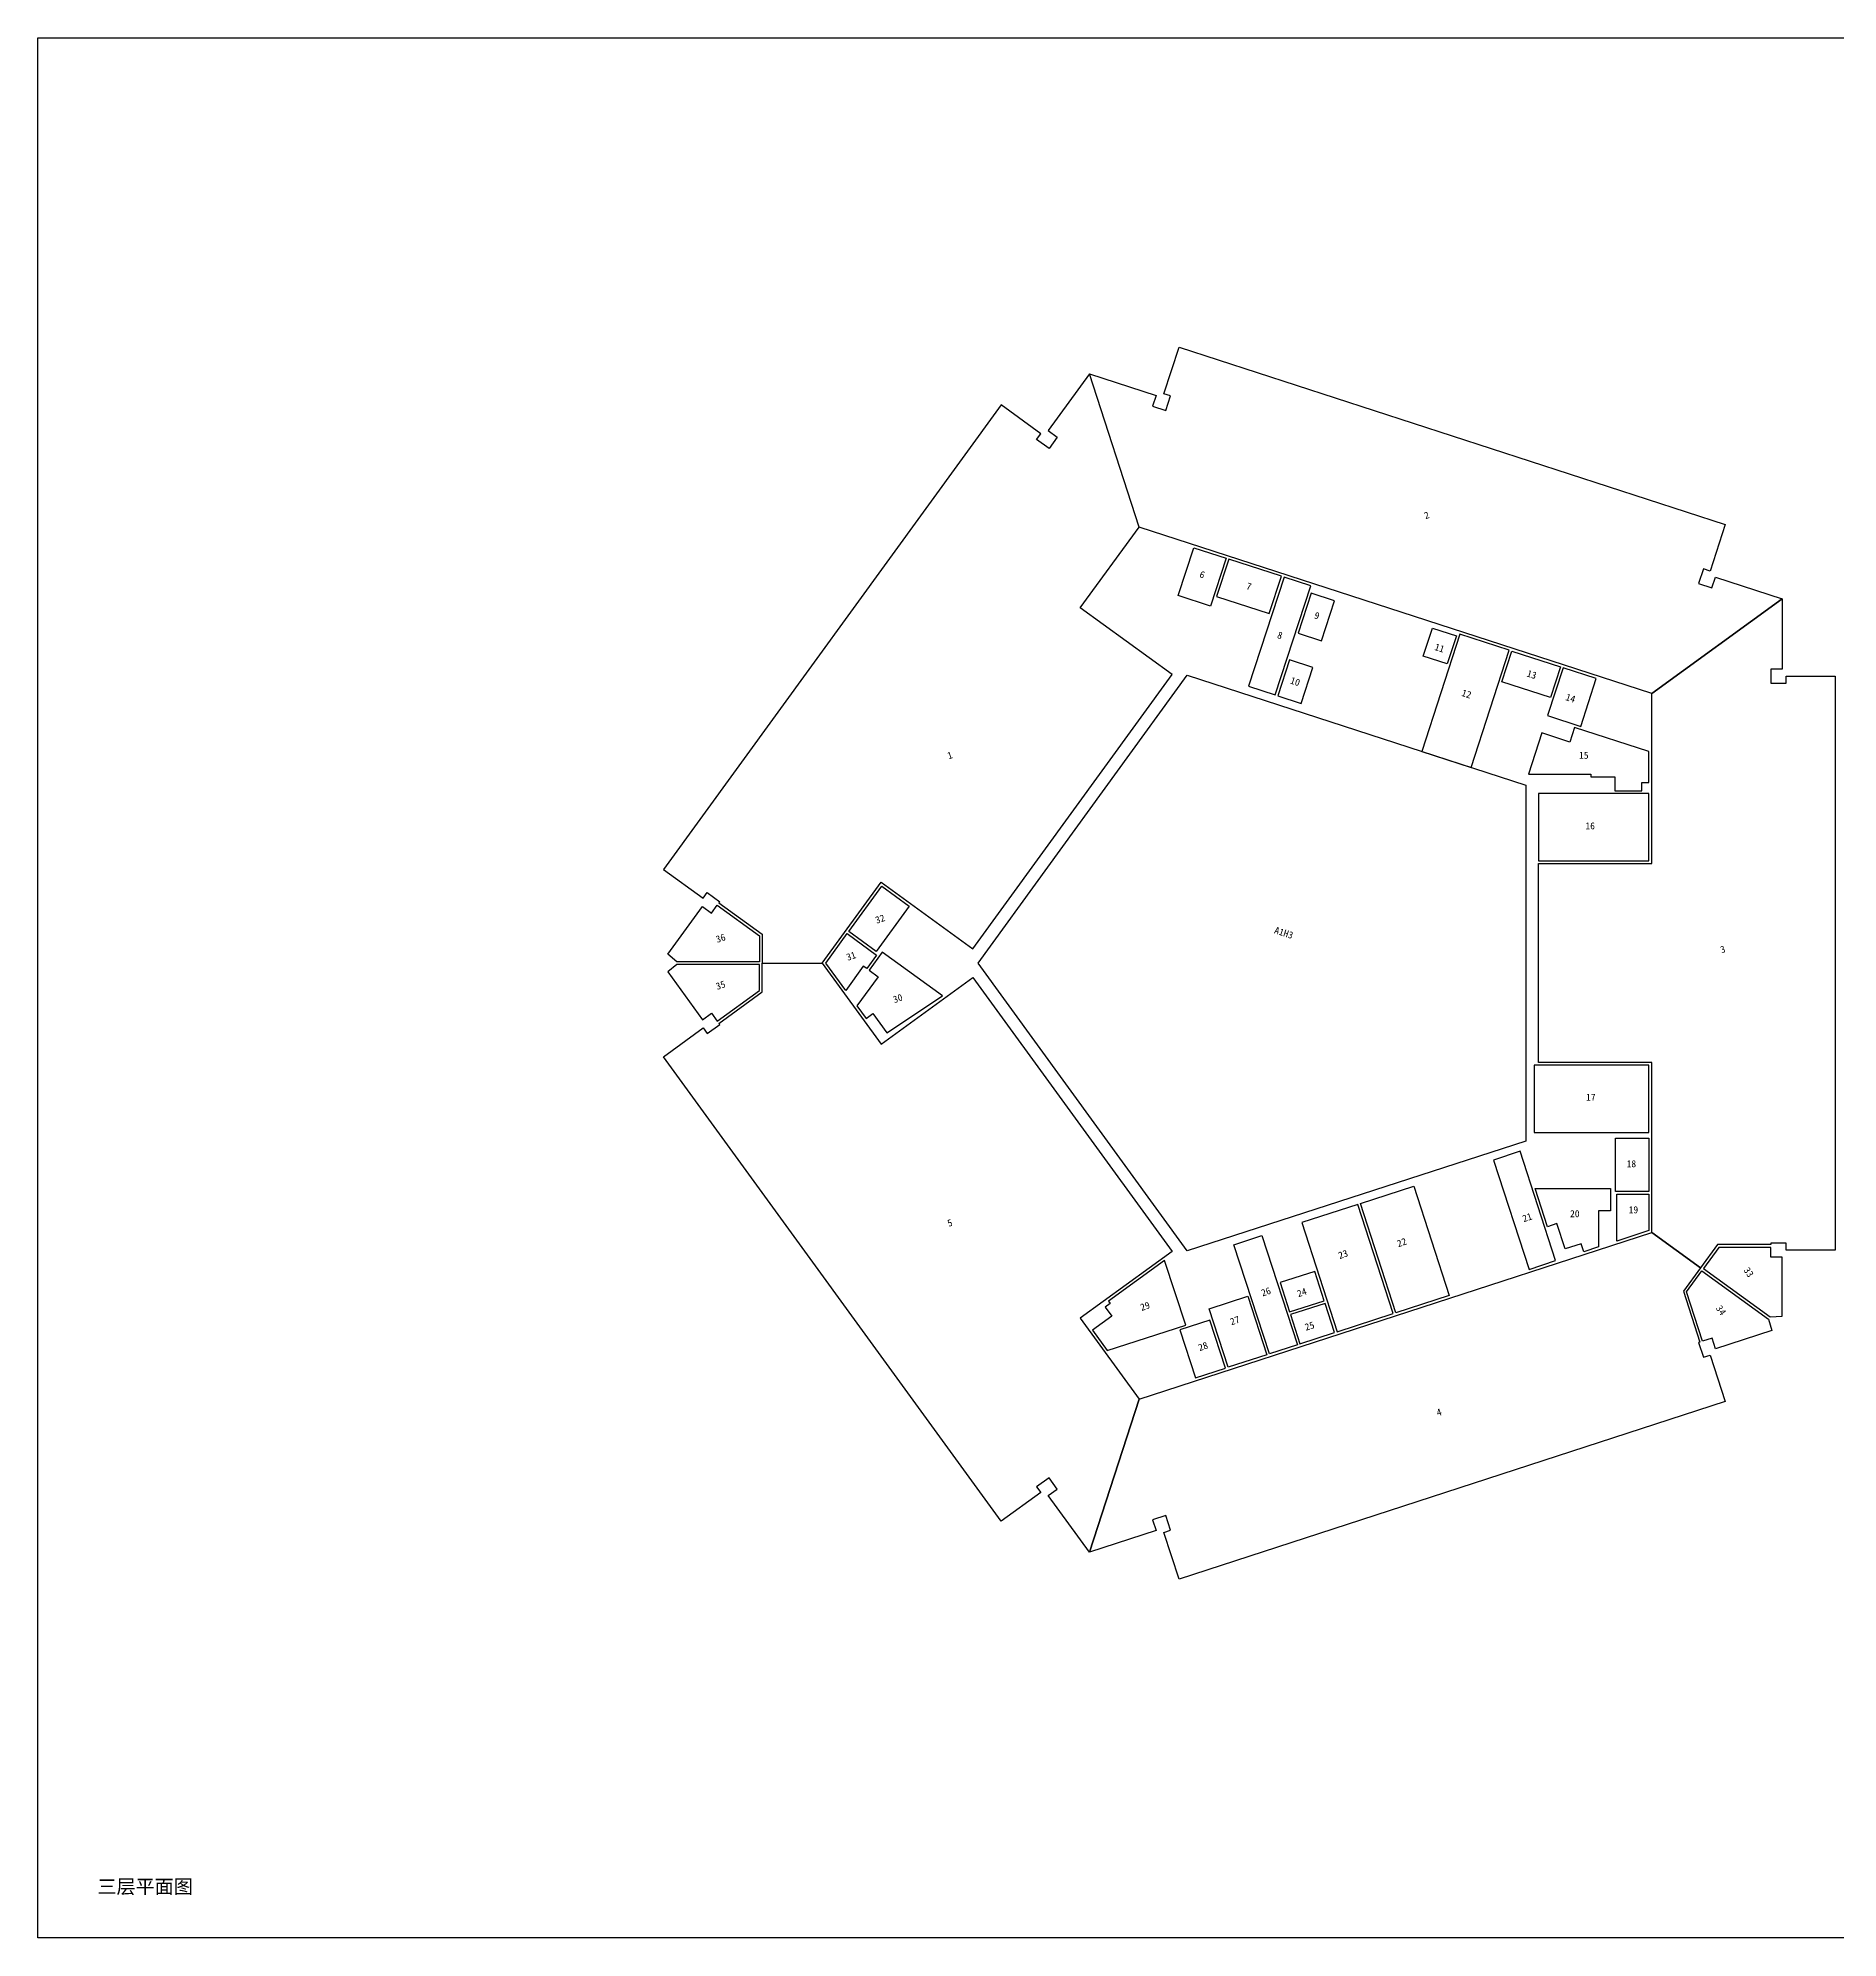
# Model space of a CAD drawing. Header units: millimetres. Extents: x 644211 to 837284, y -10971 to 124699.
# Drawn here: x 644211 to 772732, y -10971 to 124699 of the extents above; entities that cross this region are included whole.
import ezdxf
from ezdxf.enums import TextEntityAlignment as Align

# ---------------------------------------------------------------- set-up
doc = ezdxf.new("R2010")
doc.units = ezdxf.units.MM
doc.layers.add('Timeislife-Room', color=6, linetype='Continuous')
doc.layers.add('Timeislife_Floor', color=3, linetype='Continuous')
doc.styles.add('XC00', font='SimSun.ttf')

msp = doc.modelspace()

# ---------------------------------------------------------------- linework, layer by layer
at = {"layer": 'Timeislife-Room'}
for points in [[(762783, 85737), (763734, 85428), (763981, 86189), (768737, 84643), (759437, 77886), (722833, 89780), (719280, 100713), (724037, 99167), (723789, 98407), (724740, 98097), (725080, 99144), (724605, 99298), (725686, 102627), (764680, 89957), (763598, 86628), (763123, 86783)], [(722833, 89780), (719280, 100713), (716341, 96667), (716988, 96197), (716400, 95388), (715511, 96034), (715804, 96439), (712973, 98496), (688874, 65326), (691705, 63269), (691999, 63674), (692889, 63027), (692830, 62946), (695920, 60702), (695920, 58642), (700210, 58642), (704409, 64422), (710962, 59661), (725187, 79239), (718634, 84000)], [(726730, 88303), (729042, 87552), (727930, 84128), (725618, 84879)], [(728367, 84827), (732124, 83607), (732989, 86270), (729232, 87490)], [(730645, 78409), (732547, 77791), (735081, 85590), (733179, 86208)], [(734190, 82199), (735854, 81658), (736781, 84512), (735117, 85052)], [(759437, 51542), (751337, 51542), (751337, 65742), (759437, 65742), (759437, 77886), (768737, 84643), (768737, 79642), (767937, 79642), (767937, 78642), (769037, 78642), (769037, 79142), (772537, 79142), (772537, 38142), (769037, 38142), (769037, 38642), (767937, 38642), (767937, 38542), (764118, 38542), (762908, 36877), (759437, 39398)], [(743014, 73759), (746533, 72616), (749252, 80985), (745733, 82129)], [(743769, 82557), (745481, 82000), (744832, 80003), (743120, 80559)], [(732738, 77729), (734402, 77189), (735236, 79756), (733572, 80297)], [(749442, 80924), (752914, 79796), (752203, 77608), (748732, 78736)], [(711335, 58642), (726270, 79200), (750437, 71348), (750437, 45937), (726270, 38085)], [(751991, 76310), (754359, 75541), (755472, 78965), (753104, 79734)], [(750637, 72142), (755087, 72142), (755087, 71942), (756787, 71942), (756787, 70942), (758737, 70942), (758737, 71542), (759237, 71542), (759237, 73746), (753927, 75471), (753587, 74425), (751590, 75074)], [(751337, 65942), (759237, 65942), (759237, 70742), (751337, 70742)], [(702102, 60907), (704453, 64143), (706415, 62717), (704064, 59481)], [(691654, 62688), (692297, 62212), (692713, 62784), (695720, 60600), (695720, 58742), (689831, 58742), (689172, 59272)], [(701985, 60745), (704088, 59217), (703383, 58246), (703140, 58422), (701879, 56686), (700457, 58642)], [(722833, 27505), (719280, 16572), (716341, 20618), (716988, 21088), (716400, 21897), (715511, 21251), (715804, 20846), (712973, 18789), (688874, 51959), (691705, 54016), (691999, 53611), (692889, 54258), (692830, 54339), (695920, 56583), (695920, 58642), (700210, 58642), (704409, 52863), (710962, 57624), (725187, 38046), (718634, 33285)], [(691654, 54597), (692297, 55073), (692713, 54501), (695720, 56685), (695720, 58542), (689831, 58542), (689172, 58012)], [(703545, 58128), (704192, 57658), (702682, 55580), (703337, 54679), (703822, 55032), (704821, 53657), (708791, 56294), (704485, 59423)], [(751037, 46542), (759237, 46542), (759237, 51342), (751037, 51342)], [(759237, 42342), (756857, 42342), (756857, 46142), (759237, 46142)], [(750679, 36763), (752571, 37410), (750038, 45209), (748145, 44562)], [(738634, 41471), (742438, 42708), (744972, 34909), (741168, 33673)], [(751114, 42542), (756487, 42542), (756487, 40942), (755637, 40942), (755637, 38374), (754578, 38030), (754393, 38601), (753251, 38230), (752664, 40037), (751999, 39820)], [(756937, 38796), (756937, 42142), (759237, 42142), (759237, 39544)], [(738444, 41410), (734450, 40112), (736984, 32313), (740978, 33611)], [(719280, 16572), (722833, 27505), (759437, 39398), (762908, 36877), (761698, 35211), (762878, 31579), (762783, 31548), (763123, 30502), (763598, 30656), (764680, 27328), (725686, 14658), (724605, 17987), (725080, 18141), (724740, 19187), (723789, 18878), (724037, 18117)], [(729599, 38536), (731596, 39185), (734130, 31386), (732133, 30737)], [(768737, 37642), (767937, 37635), (767937, 38342), (764220, 38342), (763129, 36840), (767892, 33379), (768737, 33420)], [(720561, 30973), (726156, 32791), (724655, 37412), (720652, 34504), (720770, 34342), (720406, 34078), (720876, 33431), (719501, 32431)], [(763981, 31096), (763741, 31859), (763068, 31641), (761919, 35176), (763011, 36678), (767775, 33217), (767996, 32401)], [(733579, 33730), (736052, 34534), (735372, 36626), (732899, 35823)], [(727825, 33964), (730583, 34860), (731943, 30675), (729185, 29779)], [(734317, 31460), (736789, 32264), (736113, 34344), (733641, 33540)], [(727882, 33141), (725749, 32448), (726861, 29024), (728995, 29717)]]:
    msp.add_lwpolyline(points, close=True, dxfattribs=at)
at = {"layer": 'Timeislife_Floor'}
msp.add_lwpolyline([(644211, 124699), (837284, 124699), (837284, -10971), (644211, -10971)], close=True, dxfattribs=at)

# ---------------------------------------------------------------- texts
at = {"layer": 'Timeislife-Room', "style": 'XC00'}
for s, rotation, p in [('2', 18.87165, (743360, 90626)), ('6', 342, (727338, 86377)), ('7', 342, (730678, 85548)), ('9', 342, (735528, 83450)), ('8', 342, (732886, 82047)), ('11', 342, (744286, 81146)), ('10', 342, (733978, 78746)), ('13', 342, (750865, 79250)), ('12', 342, (746212, 77866)), ('14', 342, (753640, 77563)), ('1', 18.87165, (709320, 73482)), ('32', 18.87165, (704336, 61793)), ('A1H3', 342, (733163, 60806)), ('36', 18.87165, (692950, 60421)), ('3', 18.87165, (764507, 59628)), ('31', 18.87165, (702267, 59144)), ('35', 18.87165, (692950, 57062)), ('30', 18.87165, (705597, 56122)), ('21', 18.87165, (750540, 40482)), ('5', 18.87165, (709320, 40091)), ('23', 18.87165, (737393, 37846)), ('22', 18.87165, (741583, 38699)), ('33', 305.12835, (766356, 36570)), ('26', 18.87165, (731888, 35174)), ('24', 18.87165, (734448, 35126)), ('29', 18.87165, (723253, 34140)), ('34', 305.12835, (764381, 33852)), ('27', 18.87165, (729665, 33119)), ('25', 18, (735000, 32725)), ('28', 18.87165, (727395, 31271)), ('4', 18.87165, (744244, 26571))]:
    msp.add_text(s, height=500, rotation=rotation, dxfattribs=at).set_placement(p, align=Align.MIDDLE)
for s, p in [('15', (754583, 73477)), ('16', (755038, 68439)), ('17', (755084, 49064)), ('18', (757980, 44310)), ('20', (753939, 40744)), ('19', (758124, 41025))]:
    msp.add_text(s, height=500, dxfattribs=at).set_placement(p, align=Align.MIDDLE)
at = {"layer": 'Timeislife_Floor', "style": 'XC00'}
msp.add_text('三层平面图', height=1000, dxfattribs=at).set_placement((648452, -7800))

doc.saveas('drawing.dxf')
